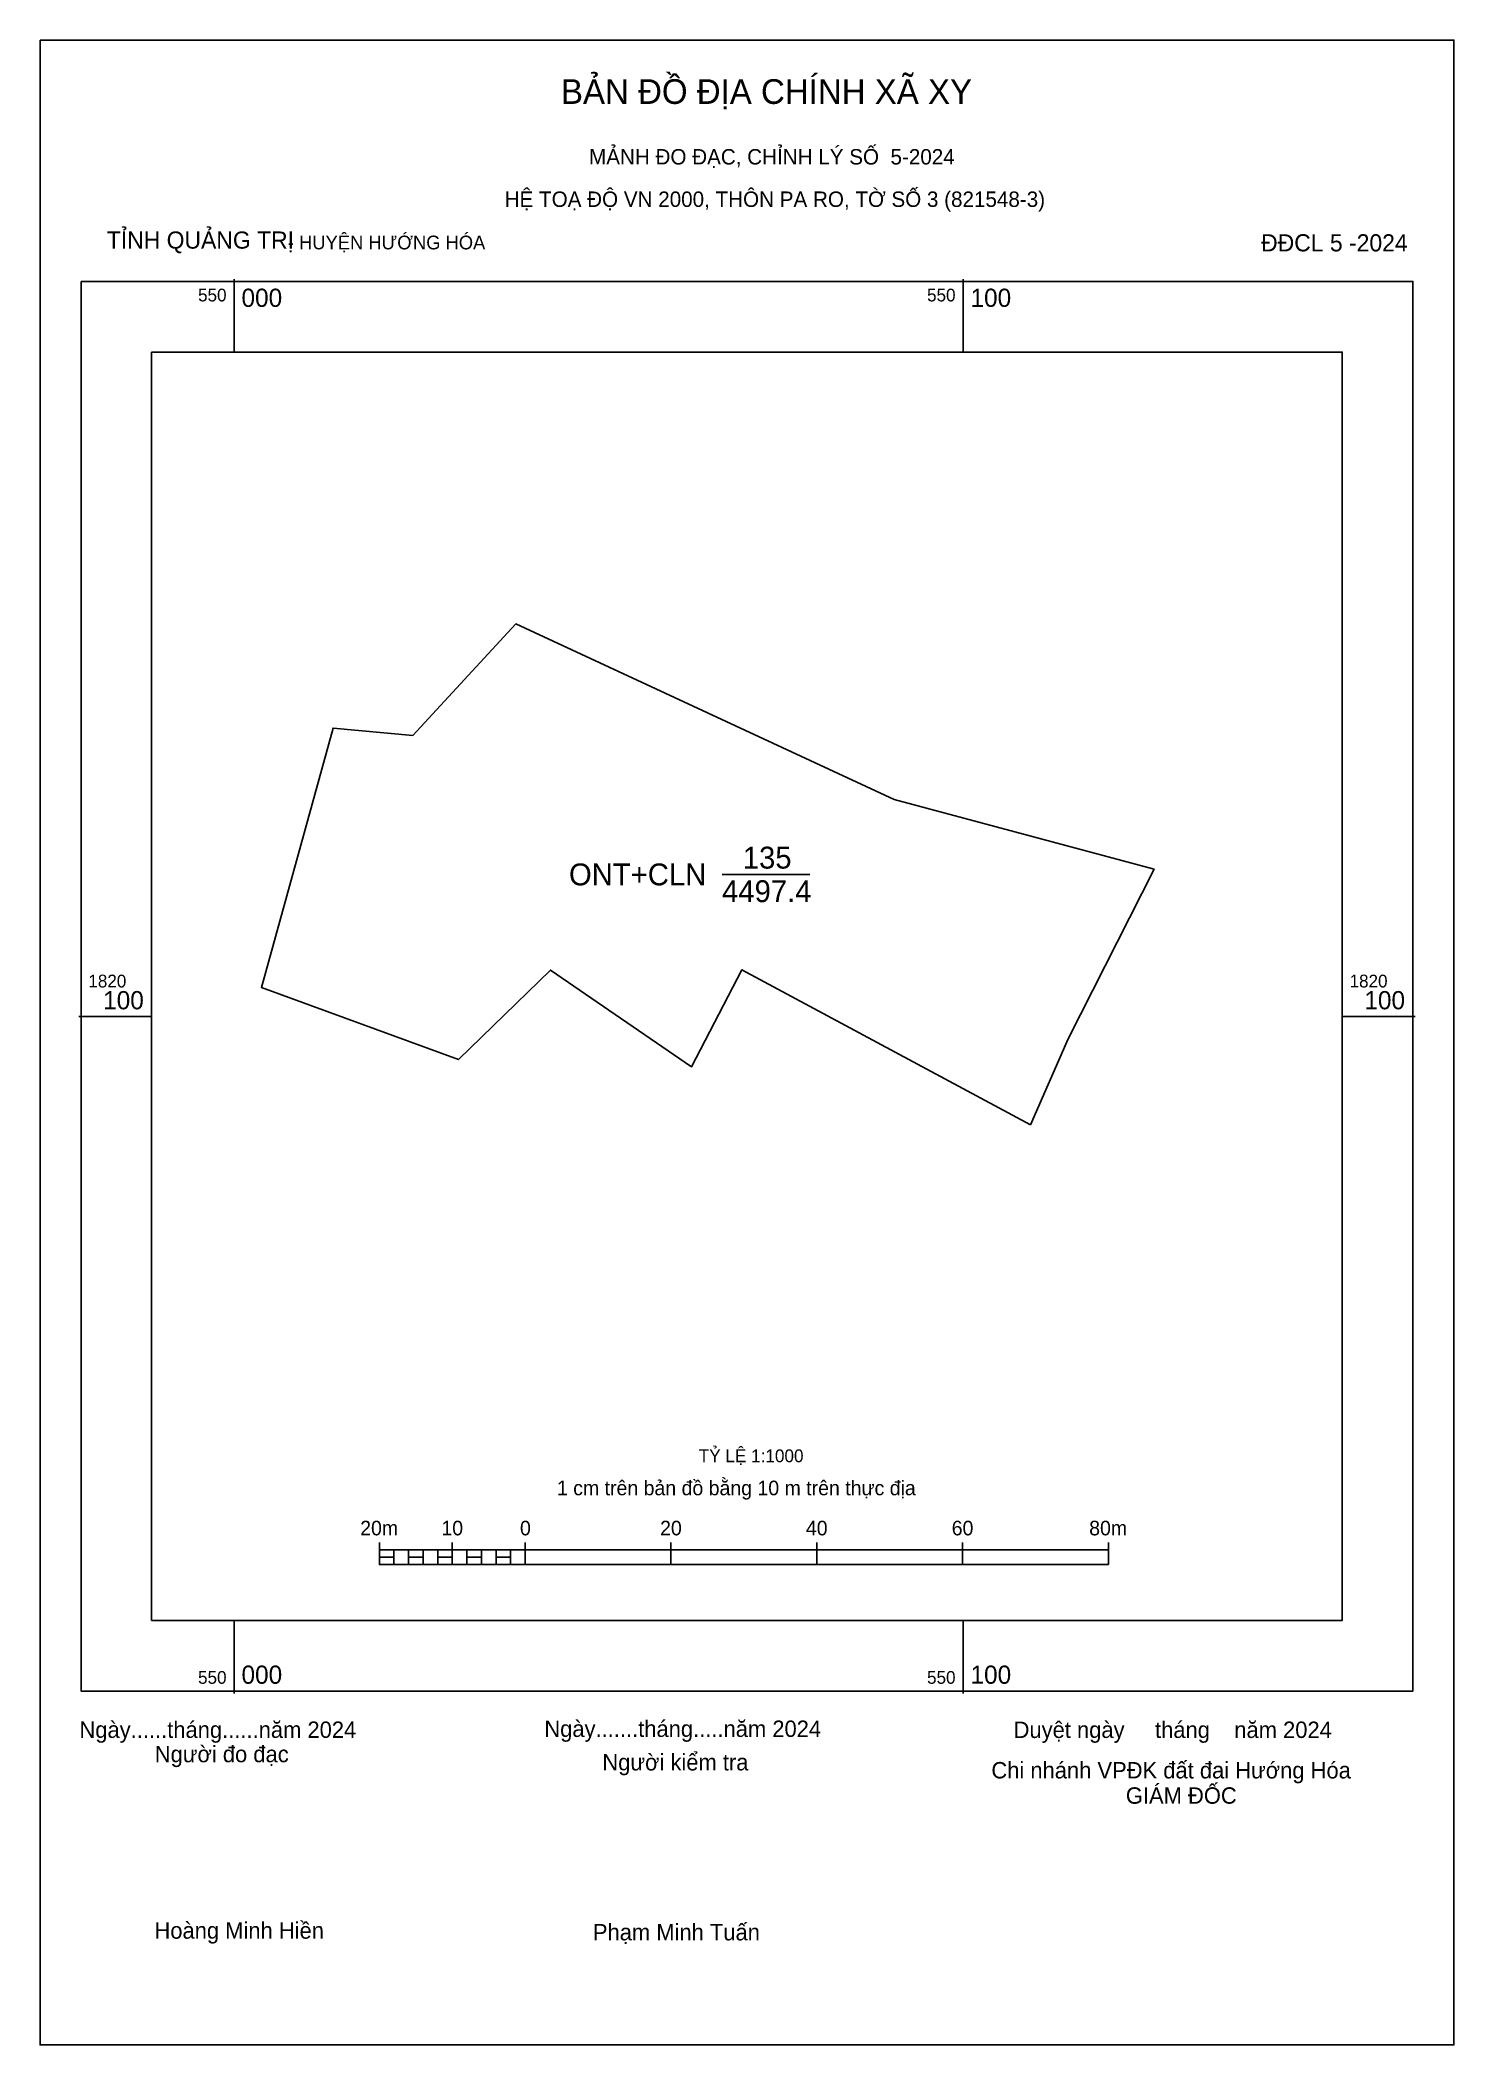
# Model space of a CAD drawing. Extents: x 549973 to 550167, y 1819959 to 1820234.
import ezdxf

# ---------------------------------------------------------------- set-up
doc = ezdxf.new("R2010")
doc.units = 0
for name, color, linetype in [('Level 1', 7, 'Continuous'), ('Level 10', 7, 'Continuous'), ('Level 13', 7, 'Continuous'), ('Level 23', 7, 'Continuous'), ('Level 6', 7, 'Continuous'), ('Level 62', 7, 'Continuous'), ('Level 63', 7, 'Continuous')]:
    doc.layers.add(name, color=color, linetype=linetype)

msp = doc.modelspace()

# ---------------------------------------------------------------- linework, layer by layer
at = {"layer": 'Level 1'}
msp.add_lwpolyline([(549973.37, 1820233.93), (550167.31, 1820233.93), (550167.31, 1819958.96), (549973.37, 1819958.96)], close=True, dxfattribs=at)
at = {"layer": 'Level 10'}
msp.add_lwpolyline([(550109.22, 1820085.15), (550069.63, 1820106.4), (550062.71, 1820093.09), (550043.38, 1820106.38), (550030.76, 1820094.1), (550003.72, 1820104), (550013.57, 1820139.58), (550024.48, 1820138.57), (550038.62, 1820153.85), (550090.54, 1820129.76), (550126.18, 1820120.21), (550114.39, 1820096.93)], close=True, dxfattribs=at)
at = {"layer": 'Level 23'}
msp.add_line((550066.92, 1820119.5), (550078.96, 1820119.5), dxfattribs=at)
at = {"layer": 'Level 62'}
msp.add_lwpolyline([(549988.67, 1820191.15), (550152, 1820191.15), (550152, 1820017.18), (549988.67, 1820017.18)], close=True, dxfattribs=at)
at = {"layer": 'Level 63'}
for p, q in [((550000, 1820201.15), (550000, 1820191.15)), ((550100, 1820201.15), (550100, 1820191.15)), ((549978.67, 1820100), (549988.67, 1820100)), ((550152, 1820100), (550162, 1820100)), ((550019.91, 1820027.85), (550019.91, 1820024.85)), ((550029.91, 1820027.85), (550029.91, 1820024.85)), ((550039.91, 1820027.85), (550039.91, 1820024.85)), ((550059.91, 1820027.85), (550059.91, 1820024.85)), ((550079.91, 1820027.85), (550079.91, 1820024.85)), ((550099.91, 1820027.85), (550099.91, 1820024.85)), ((550119.91, 1820027.85), (550119.91, 1820024.85)), ((550019.91, 1820026.85), (550119.91, 1820026.85)), ((550019.91, 1820024.85), (550119.91, 1820024.85)), ((550021.91, 1820026.85), (550021.91, 1820024.85)), ((550023.91, 1820026.85), (550023.91, 1820024.85)), ((550025.91, 1820026.85), (550025.91, 1820024.85)), ((550027.91, 1820026.85), (550027.91, 1820024.85)), ((550029.91, 1820026.85), (550029.91, 1820024.85)), ((550031.91, 1820026.85), (550031.91, 1820024.85)), ((550033.91, 1820026.85), (550033.91, 1820024.85)), ((550035.91, 1820026.85), (550035.91, 1820024.85)), ((550037.91, 1820026.85), (550037.91, 1820024.85)), ((550039.91, 1820026.85), (550039.91, 1820024.85)), ((550000, 1820017.18), (550000, 1820007.18)), ((550100, 1820017.18), (550100, 1820007.18))]:
    msp.add_line(p, q, dxfattribs=at)
for points in [[(549978.99, 1820200.84), (550161.69, 1820200.84), (550161.69, 1820007.49), (549978.99, 1820007.49)], [(550019.91, 1820025.85), (550021.91, 1820025.85), (550021.91, 1820024.85), (550019.91, 1820024.85)], [(550019.91, 1820025.85), (550021.91, 1820025.85), (550021.91, 1820024.85), (550019.91, 1820024.85)], [(550023.91, 1820025.85), (550025.91, 1820025.85), (550025.91, 1820024.85), (550023.91, 1820024.85)], [(550027.91, 1820025.85), (550029.91, 1820025.85), (550029.91, 1820024.85), (550027.91, 1820024.85)], [(550031.91, 1820025.85), (550033.91, 1820025.85), (550033.91, 1820024.85), (550031.91, 1820024.85)], [(550035.91, 1820025.85), (550037.91, 1820025.85), (550037.91, 1820024.85), (550035.91, 1820024.85)]]:
    msp.add_lwpolyline(points, close=True, dxfattribs=at)

# ---------------------------------------------------------------- texts
at = {"layer": 'Level 1'}
for s, height, p in [('BẢN ĐỒ ĐỊA CHÍNH XÃ XY', 3.388, (550044.82, 1820225.18)), (' MẢNH ĐO ĐẠC, CHỈNH LÝ SỐ  5-2024', 2.116, (550047.89, 1820216.87)), ('TỈNH QUẢNG TRỊ', 2.352, (549982.52, 1820205.33)), (' - HUYỆN HƯỚNG HÓA', 1.881, (550006.66, 1820205.23)), (' ĐĐCL 5 -2024', 2.352, (550139.99, 1820204.95)), ('Ngày......tháng......năm 2024', 2.25, (549978.77, 1820001.07)), ('Ngày.......tháng.....năm 2024', 2.25, (550042.54, 1820001.2)), ('  Duyệt ngày     tháng    năm 2024', 2.25, (550105.24, 1820001.06)), ('Người đo đạc', 2.25, (549989.1, 1819997.73)), ('Người kiểm tra', 2.25, (550050.5, 1819996.61)), ('Chi nhánh VPĐK đất đai Hướng Hóa', 2.25, (550103.86, 1819995.51)), ('GIÁM ĐỐC', 2.25, (550122.31, 1819992.04)), ('Hoàng Minh Hiền', 2.25, (549989.06, 1819973.53)), ('Phạm Minh Tuấn', 2.25, (550049.2, 1819973.3))]:
    msp.add_text(s, height=height, dxfattribs=at).set_placement(p)
at = {"layer": 'Level 13'}
for s, p in [('135', (550069.76, 1820120.3)), ('ONT+CLN', (550045.92, 1820118)), ('4497.4', (550066.92, 1820115.7))]:
    msp.add_text(s, height=3, dxfattribs=at).set_placement(p)
at = {"layer": 'Level 6'}
for s, height, p in [(' HỆ TOẠ ĐỘ VN 2000, THÔN PA RO, TỜ SỐ 3 (821548-3)', 2.116, (550036.31, 1820211.05)), ('TỶ LỆ 1:1000', 1.7579, (550063.72, 1820038.88))]:
    msp.add_text(s, height=height, dxfattribs=at).set_placement(p)
at = {"layer": 'Level 63'}
for s, height, p in [('550', 1.75, (549995.04, 1820198.09)), ('000', 2.5, (550001, 1820197.34)), ('550', 1.75, (550095.04, 1820198.09)), ('100', 2.5, (550101, 1820197.34)), ('1820', 1.75, (549979.99, 1820104)), ('1820', 1.75, (550153, 1820104)), ('100', 2.5, (549982.02, 1820101)), ('100', 2.5, (550155.03, 1820101)), ('1 cm trên bản đồ bằng 10 m trên thực địa', 2, (550044.27, 1820034.35)), ('20m', 2, (550017.28, 1820028.85)), ('10', 2, (550028.42, 1820028.85)), ('0', 2, (550039.2, 1820028.85)), ('20', 2, (550058.42, 1820028.85)), ('40', 2, (550078.42, 1820028.85)), ('60', 2, (550098.42, 1820028.85)), ('80m', 2, (550117.28, 1820028.85)), ('000', 2.5, (550001, 1820008.49)), ('100', 2.5, (550101, 1820008.49)), ('550', 1.75, (549995.04, 1820008.49)), ('550', 1.75, (550095.04, 1820008.49))]:
    msp.add_text(s, height=height, dxfattribs=at).set_placement(p)

doc.saveas('drawing.dxf')
